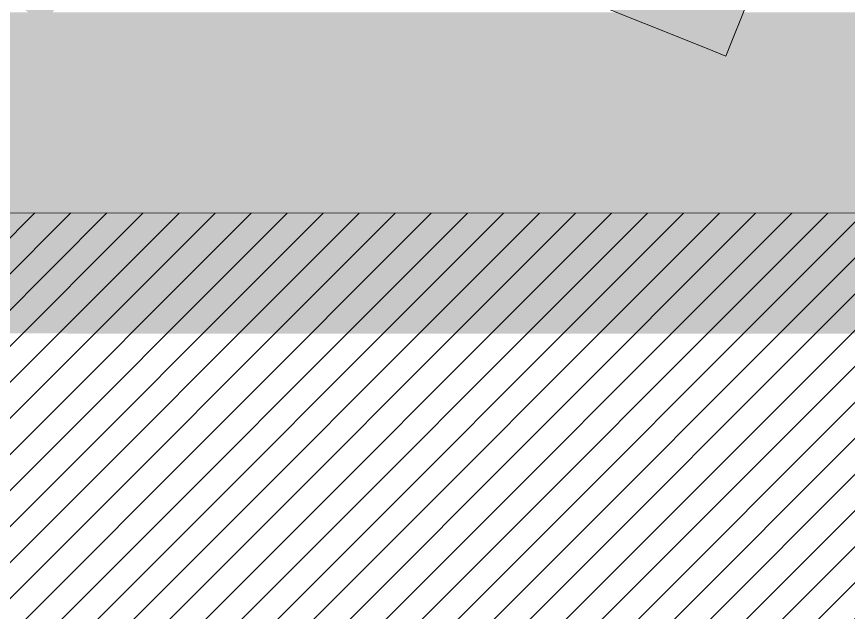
# Model space of a CAD drawing. Header units: millimetres. Extents: x -146962 to 322503, y -183624 to 284367.
# Drawn here: x 82106 to 84179, y 27904 to 29387 of the extents above; entities that cross this region are included whole.
import ezdxf

# ---------------------------------------------------------------- set-up
doc = ezdxf.new("R2010")
doc.units = ezdxf.units.MM
doc.layers.add('30_敷地・外構', color=8, linetype='Continuous', lineweight=9)

msp = doc.modelspace()

# ---------------------------------------------------------------- hatches: boundary and pattern name
at = {"layer": '30_敷地・外構', "true_color": 0xcfe3ef}
msp.add_hatch(color=8, dxfattribs=at).paths.add_polyline_path([(92139, 44962.4), (92351.6, 45249.5), (92564.8, 45536.3), (92778.4, 45822.7), (92992.7, 46108.6), (93207.4, 46394.2), (93422.7, 46679.3), (93638.5, 46964), (93854.9, 47248.4), (94071.8, 47532.3), (94289.2, 47815.8), (94507.2, 48099), (94725.7, 48381.7), (94944.7, 48663.9), (95164.2, 48945.8), (95384.3, 49227.3), (95604.9, 49508.4), (95826.1, 49789), (96047.7, 50069.2), (96269.9, 50349), (96492.6, 50628.4), (96715.8, 50907.4), (96939.6, 51185.9), (97163.9, 51464.1), (97388.7, 51741.8), (97614, 52019.1), (97839.9, 52295.9), (98066.2, 52572.4), (98293.1, 52848.4), (98520.5, 53124), (98748.4, 53399.2), (98976.9, 53673.9), (99205.8, 53948.2), (99435.3, 54222.1), (99665.2, 54495.5), (99895.7, 54768.5), (100126.7, 55041.1), (100358.2, 55313.2), (100590.3, 55584.9), (100822.8, 55856.2), (101055.8, 56127), (101289.4, 56397.4), (101523.4, 56667.4), (101758, 56936.9), (101993.1, 57206), (102228.7, 57474.6), (102464.7, 57742.8), (102701.3, 58010.6), (102938.4, 58277.9), (103176, 58544.7), (103414.1, 58811.1), (103652.6, 59077.1), (103891.7, 59342.6), (104131.3, 59607.7), (104371.4, 59872.3), (104612, 60136.5), (104853, 60400.2), (105094.6, 60663.4), (105336.7, 60926.2), (105579.2, 61188.6), (105822.3, 61450.5), (106065.8, 61711.9), (106309.8, 61972.9), (106554.3, 62233.4), (106799.3, 62493.5), (107044.8, 62753.1), (107290.8, 63012.2), (107537.3, 63270.9), (107784.2, 63529.1), (108031.7, 63786.9), (108279.6, 64044.2), (108528, 64301), (108776.9, 64557.3), (109026.2, 64813.2), (109276.1, 65068.6), (109526.4, 65323.6), (109777.2, 65578.1), (110028.5, 65832.1), (110280.2, 66085.6), (110532.5, 66338.7), (110785.2, 66591.3), (111038.3, 66843.4), (111292, 67095), (111546.1, 67346.2), (111800.7, 67596.8), (112055.8, 67847.1), (112311.3, 68096.8), (112567.3, 68346), (112823.8, 68594.8), (113080.7, 68843.1), (113338.1, 69090.9), (113596, 69338.2), (113854.3, 69585), (114113.1, 69831.4), (114372.4, 70077.2), (114632.1, 70322.6), (114892.2, 70567.5), (115152.9, 70811.9), (115414, 71055.8), (115675.5, 71299.2), (115937.5, 71542.1), (116200, 71784.5), (116462.9, 72026.5), (116726.3, 72267.9), (116990.1, 72508.9), (117254.2, 72749.1), (117287.8, 72712.1), (117624.3, 72342.3), (117658, 72305.3), (117394.3, 72065.4), (117131.3, 71825.3), (116868.8, 71584.6), (116606.7, 71343.4), (116345.1, 71101.7), (116083.9, 70859.6), (115823.1, 70616.9), (115562.9, 70373.8), (115303.1, 70130.2), (115043.7, 69886.1), (114784.8, 69641.5), (114526.4, 69396.4), (114268.4, 69150.8), (114010.9, 68904.8), (113753.8, 68658.2), (113497.2, 68411.2), (113241.1, 68163.7), (112985.5, 67915.7), (112730.3, 67667.3), (112475.5, 67418.3), (112221.3, 67168.9), (111967.5, 66919), (111714.2, 66668.7), (111461.3, 66417.8), (111208.9, 66166.5), (110957, 65914.7), (110705.6, 65662.4), (110454.6, 65409.7), (110204.1, 65156.5), (109954.1, 64902.8), (109704.6, 64648.7), (109455.5, 64394.1), (109207, 64139), (108958.9, 63883.4), (108711.2, 63627.4), (108464.1, 63371), (108217.5, 63114), (107971.3, 62856.6), (107725.6, 62598.8), (107480.4, 62340.4), (107235.7, 62081.6), (106991.4, 61822.4), (106747.7, 61562.7), (106504.4, 61302.5), (106261.7, 61041.9), (106019.4, 60780.9), (105777.6, 60519.3), (105536.3, 60257.4), (105295.5, 59994.9), (105055.2, 59732.1), (104815.4, 59468.7), (104576.1, 59204.9), (104337.2, 58940.7), (104098.9, 58676), (103861.1, 58410.9), (103623.7, 58145.3), (103386.9, 57879.3), (103150.6, 57612.9), (102914.7, 57345.9), (102679.4, 57078.6), (102444.6, 56810.8), (102210.2, 56542.6), (101976.4, 56273.9), (101743.1, 56004.8), (101510.3, 55735.3), (101278, 55465.3), (101046.2, 55194.9), (100814.9, 54924), (100584.1, 54652.7), (100353.8, 54381), (100124.1, 54108.9), (99894.8, 53836.3), (99666.1, 53563.3), (99437.8, 53289.8), (99210.1, 53016), (98982.9, 52741.7), (98756.3, 52467), (98530.1, 52191.8), (98304.4, 51916.3), (98079.3, 51640.3), (97854.7, 51363.8), (97630.6, 51087), (97407, 50809.8), (97184, 50532.1), (96961.4, 50254), (96739.4, 49975.5), (96517.9, 49696.6), (96297, 49417.2), (96076.5, 49137.5), (95856.6, 48857.3), (95637.2, 48576.7), (95418.4, 48295.7), (95200.1, 48014.3), (94982.3, 47732.5), (94765, 47450.3), (94548.2, 47167.6), (94332, 46884.6), (94116.4, 46601.2), (93901.2, 46317.3), (93686.6, 46033.1), (93472.5, 45748.4), (93259, 45463.4), (93046, 45177.9), (92833.5, 44892.1), (92621.6, 44605.8), (92410.2, 44319.2), (92199.3, 44032.1), (91989, 43744.7), (91779.2, 43456.8), (91570, 43168.6), (91361.3, 42880), (91153.1, 42591), (90945.5, 42301.6), (90738.4, 42011.8), (90531.9, 41721.6), (90325.9, 41431.1), (90120.5, 41140.1), (89915.6, 40848.8), (89711.3, 40557), (89507.5, 40264.9), (89304.2, 39972.5), (89101.5, 39679.6), (88899.4, 39386.3), (88697.8, 39092.7), (88496.8, 38798.7), (88296.3, 38504.3), (88096.3, 38209.6), (87897, 37914.4), (87698.1, 37618.9), (87499.9, 37323.1), (87302.1, 37026.8), (87105, 36730.2), (86908.4, 36433.2), (86712.3, 36135.8), (86516.8, 35838.1), (86321.9, 35540), (86127.6, 35241.6), (85933.7, 34942.7), (85770.6, 34704.5), (84221.2, 30160.7), (84158.8, 30003.7), (83987.3, 29575.1), (83930.2, 29432.3), (83873, 29289.4), (83826.6, 29308), (83362.4, 29493.7), (83315.9, 29512.3), (83487.4, 29940.8), (83544.5, 30083.7), (83601.7, 30226.5), (83653.6, 30355.2), (85206.1, 34907.7), (85430, 35268.7), (85624.5, 35568.5), (85819.4, 35867.9), (86015, 36166.9), (86211.1, 36465.6), (86407.8, 36763.9), (86605, 37061.8), (86802.8, 37359.4), (87001.1, 37656.6), (87200, 37953.4), (87399.5, 38249.8), (87599.5, 38545.9), (87800, 38841.6), (88001.2, 39136.9), (88202.8, 39431.8), (88405.1, 39726.4), (88607.9, 40020.6), (88811.2, 40314.4), (89015.1, 40607.8), (89219.5, 40900.8), (89424.5, 41193.5), (89630, 41485.7), (89836.1, 41777.6), (90042.7, 42069.1), (90249.9, 42360.2), (90457.6, 42650.9), (90665.9, 42941.2), (90874.7, 43231.1), (91084.1, 43520.6), (91294, 43809.8), (91504.4, 44098.5), (91715.4, 44386.9), (91926.9, 44674.8)])
at = {"layer": '30_敷地・外構', "true_color": 0x8a6a4a}
msp.add_hatch(color=8, dxfattribs=at).paths.add_polyline_path([(82152.7, 29537.4), (82246.6, 29462.7), (82171.9, 29368.7), (82078, 29443.4)])
at = {"layer": '30_敷地・外構', "true_color": 0xdccfb6}
msp.add_hatch(color=8, dxfattribs=at).paths.add_polyline_path([(118594.5, 29396.3), (118594.4, 28596.3), (67603, 28599.5), (67603.1, 29399.5)])
at = {"layer": '30_敷地・外構', "true_color": 0xb9cf98}
for points in [[(82114.7, 29372.8), (82121.6, 29378.6), (82346.4, 29378.6), (82386.6, 29349), (82376.2, 29299.1), (82145.3, 29264.6)], [(83237.5, 29309.3), (83256.7, 29368.6), (83256.3, 29378.5), (83263.7, 29378.5), (83352.7, 29292.6), (83239, 29275.7), (83216.7, 29265.2)], [(83629.2, 29087.6), (83620.4, 29132.6), (83626.7, 29378.5), (83753.5, 29378.5), (83778.9, 29313.7)], [(83735.8, 29378.5), (83794.2, 29378.5), (83841.1, 29286.3), (83716.5, 29209.5), (83704.3, 29185.7)], [(82511.3, 29311.6), (82611.5, 29350.9), (82639.7, 29325), (82654.4, 29247.5), (82648.4, 29230.6), (82530.1, 29193.8)], [(83293.1, 29362.2), (83338.5, 29322.4), (83396, 29250.4), (83395.7, 29147.5), (83320.8, 29113.4), (83280.2, 29088), (83179, 29116.5), (83168.2, 29226.4)], [(82930, 29225.7), (82860.3, 29250.5), (82845.8, 29277.9), (82942.9, 29319.3), (82965.5, 29276.6)], [(82826.3, 29267.8), (82896.2, 29293.2), (82924.7, 29278.4), (82893.3, 29153.5), (82848.1, 29174.9), (82826.1, 29181.1), (82823.8, 29192.2), (82824.7, 29252.5)], [(83251.2, 29066.6), (83105.7, 29171.5), (83114, 29220), (83248.3, 29296.8), (83317.6, 29167.1)], [(83010.1, 29281.6), (83030.6, 29276.8), (83071.6, 29272.2), (83069.8, 29266.7), (83019.5, 29206.8), (82985.1, 29241.4)], [(82609.1, 29256.1), (82678.5, 29231.2), (82651.7, 29146.2), (82653, 29023.7), (82632.2, 28996.1), (82563, 28996.3), (82494.6, 29021.5), (82404.6, 29083.5)], [(83327, 29232), (83321.7, 29257.2), (83389.3, 29203.4), (83425.6, 29211), (83446.5, 29115.7), (83305.3, 29031.3), (83303.1, 29223.3), (83291.9, 29247)], [(83300.4, 29208.5), (83306.9, 29213.9), (83305.5, 29218.6), (83405.6, 29185.5), (83302.6, 29174.7)], [(82458.7, 29180.8), (82518.1, 29180.7), (82515.9, 29103.3), (82528.3, 29049.6), (82548.3, 29002.8), (82543.1, 28985), (82382.4, 28992.2), (82280.9, 29162.4)], [(82931.7, 28957.5), (82827.5, 28978.2), (82848.4, 29027.1), (82855.1, 29193.3), (83037.9, 29138.4)], [(82737, 29006.1), (82750.4, 29065.8), (82769.2, 29159.2), (82944, 29138.4), (82945.6, 29109.1)], [(82451.3, 29044.2), (82561.4, 29111.7), (82600.1, 29035.8), (82585.2, 29035.5), (82503.1, 28984.9), (82462.9, 28995.9), (82453.9, 28992.9)], [(83950.5, 28925), (84022.1, 29063.2), (84053, 28872.4), (84008.2, 28907.4), (83971.2, 28897.4)], [(82986.3, 28856), (82961.8, 28978.4), (83019.9, 29021.5), (83093.3, 29042.9), (83174.5, 28903.4), (83178.7, 28868), (83129.6, 28826)], [(81840.7, 28825.2), (81805.6, 28823.8), (81836.6, 28998.2), (81983, 29021.9), (81994.8, 29005.1), (82117.3, 28820.1), (81988.6, 28769), (81952.6, 28713.1)], [(82717.6, 28968.2), (82785, 28992.5), (82902.6, 28736.3), (82794.9, 28774.7), (82721.2, 28760.5)], [(82726.7, 28971.2), (82836.1, 28960.7), (82829.1, 28907), (82788.6, 28863.1), (82768.1, 28864.5), (82739.5, 28879.8), (82707.3, 28902.5), (82697.1, 28952.9)], [(83487.5, 28756.8), (83415, 28768), (83363.8, 28852.1), (83571.5, 28972.1), (83583.2, 28929.6)], [(82352, 28919.1), (82374.6, 28916.2), (82534.8, 28821.4), (82477, 28771.1), (82440.8, 28737.1), (82364.5, 28882.3)]]:
    msp.add_hatch(color=8, dxfattribs=at).paths.add_polyline_path(points)
at = {"layer": '30_敷地・外構', "true_color": 0xbdb6aa}
h = msp.add_hatch(dxfattribs=at)
h.set_pattern_fill('ANSI31', scale=20)
h.paths.add_polyline_path([(87098.7, 27218.3), (80724, 27218.7), (80724.1, 28598.7), (80724.1, 28898.7), (87098.8, 28898.3), (87098.7, 28598.3)])

# ---------------------------------------------------------------- linework, layer by layer
at = {"layer": '30_敷地・外構'}
for points in [[(84221.2, 30160.7), (84158.8, 30003.7), (83987.3, 29575.1), (83930.2, 29432.3), (83873, 29289.4), (83826.6, 29308), (83362.4, 29493.7), (83315.9, 29512.3), (83487.4, 29940.8), (83544.5, 30083.7), (83601.7, 30226.5), (83653.6, 30355.2), (85206.1, 34907.7)], [(87098.7, 27218.3), (80724, 27218.7), (80724.1, 28598.7), (80724.1, 28898.7), (87098.8, 28898.3), (87098.7, 28598.3), (87098.7, 27218.3)]]:
    msp.add_lwpolyline(points, dxfattribs=at)

doc.saveas('drawing.dxf')
